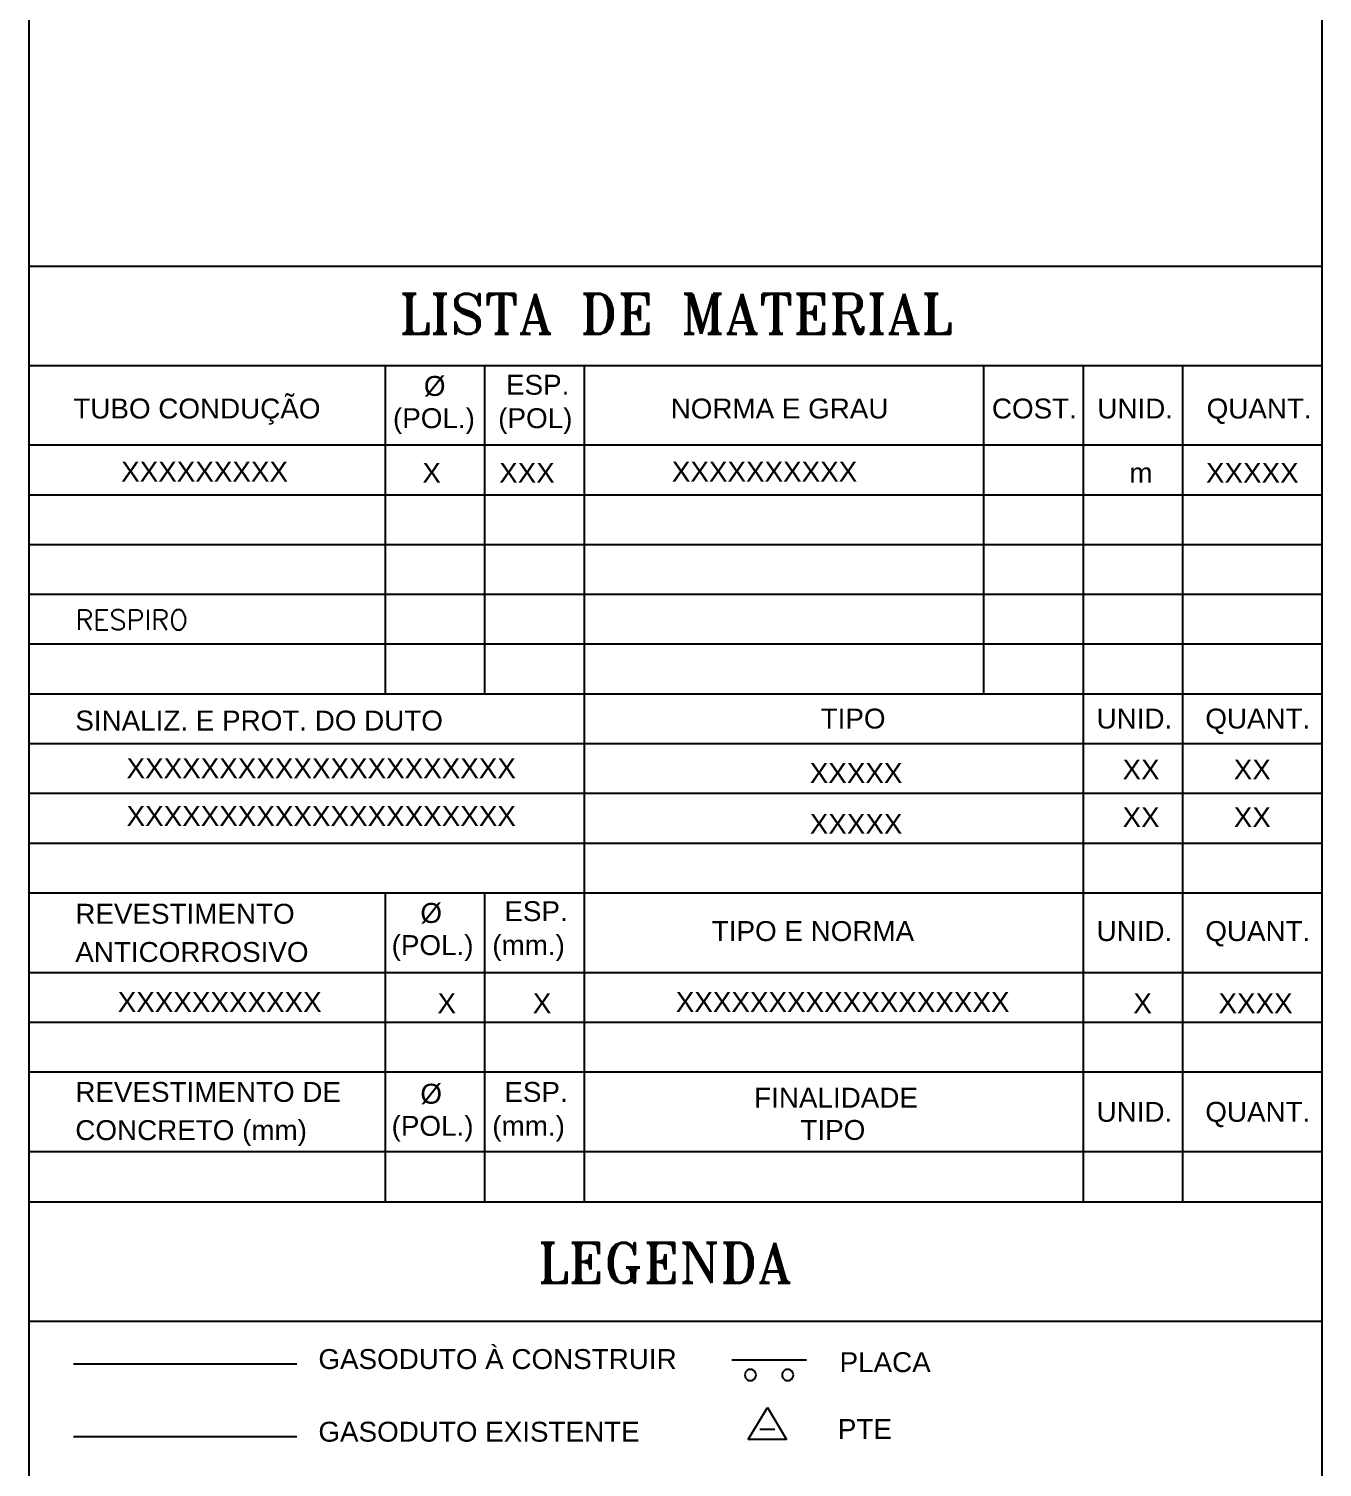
# Model space of a CAD drawing. Extents: x -140 to -10, y 6 to 584.
# Drawn here: x -140 to -10, y 295 to 439.5 of the extents above; entities that cross this region are included whole.
import ezdxf
from ezdxf.enums import TextEntityAlignment as Align
from ezdxf.lldxf.tags import DXFTag

# ---------------------------------------------------------------- set-up
doc = ezdxf.new("R2010")
doc.units = 0
doc.styles.add('ROMANS', font='ROMANS.shx')
doc.styles.add('ROMANT', font='romant', dxfattribs={"height": 0.2})
doc.styles.get("Standard").update_dxf_attribs({"font": 'arial.ttf'})
tags = doc.linetypes.add('HIDDEN2', pattern=[4.7625, 3.175, -1.5875]).pattern_tags.tags
tags[6:7] = [DXFTag(74, 4), DXFTag(75, 0), DXFTag(340, '0'), DXFTag(46, 1.0), DXFTag(50, 0.0), DXFTag(44, 0.0), DXFTag(45, 0.0)]
tags[4:5] = [DXFTag(74, 4), DXFTag(75, 0), DXFTag(340, '0'), DXFTag(46, 1.0), DXFTag(50, 0.0), DXFTag(44, 0.0), DXFTag(45, 0.0)]

# ---------------------------------------------------------------- blocks, each defined once
blk = doc.blocks.new('potigas-materiais')
at = {"color": 7, "linetype": 'Continuous'}
for p, q in [((-130, 94), (0, 94)), ((-130, 84), (0, 84)), ((-130, 0), (0, 0))]:
    blk.add_line(p, q, dxfattribs=at)
at = {"color": 8, "linetype": 'Continuous'}
for p, q in [((-94.15, 51), (-94.15, 84)), ((-84.15, 51), (-84.15, 84)), ((-74.15, 0), (-74.15, 84)), ((-34, 51), (-34, 84)), ((-24, 0), (-24, 84)), ((-14, 0), (-14, 84)), ((0, 76), (-130, 76)), ((0, 71), (-130, 71)), ((0, 66), (-130, 66)), ((0, 66), (-130, 66)), ((0, 61), (-130, 61)), ((0, 56), (-130, 56)), ((0, 51), (-130, 51)), ((0, 46), (-130, 46)), ((0, 41), (-130, 41)), ((0, 36), (-130, 36)), ((0, 31), (-130, 31)), ((-94.15, 0), (-94.15, 31)), ((-84.15, 0), (-84.15, 31)), ((0, 23), (-130, 23)), ((0, 18), (-130, 18)), ((0, 18), (-130, 18)), ((0, 13), (-130, 13)), ((0, 5), (-130, 5))]:
    blk.add_line(p, q, dxfattribs=at)
at = {"color": 7}
for points in [[(-130, 94), (-130, 0)], [(0, 0), (0, 94)]]:
    blk.add_lwpolyline(points, dxfattribs=at)
at = {"color": 8, "linetype": 'Continuous', "style": 'ROMANT'}
blk.add_text('LISTA DE MATERIAL', height=4, dxfattribs=at).set_placement((-65, 87.2), align=Align.CENTER)
at = {"color": 5, "linetype": 'Continuous'}
for s, p in [('%%216', (-89.2, 80.96)), ('ESP.', (-78.85, 81.08)), ('TUBO CONDU%%199%%195O', (-113.1, 78.69)), ('(POL.)', (-89.28, 77.72)), ('(POL)', (-79.09, 77.72)), ('NORMA E GRAU', (-54.54, 78.69)), ('COST.', (-28.93, 78.69)), ('UNID.', (-18.8, 78.69)), ('QUANT.', (-6.34, 78.69))]:
    blk.add_text(s, height=2, dxfattribs=at).set_placement(p, align=Align.CENTER)
at = {"color": 4, "linetype": 'Continuous'}
for s, p in [('XXXXXXXXX', (-112.33, 72.35)), ('X', (-89.51, 72.23)), ('XXX', (-79.93, 72.23)), ('XXXXXXXXXX', (-56.05, 72.35)), ('m', (-18.22, 72.23)), ('XXXXX', (-7.03, 72.23)), ('XXXXX', (-46.85, 42.06)), ('XX', (-18.21, 42.42)), ('XX', (-7.03, 42.42)), ('XX', (-18.21, 37.63)), ('XX', (-7.03, 37.63)), ('XXXXX', (-46.85, 36.96)), ('XXXXXXXXXXX', (-110.81, 19.06)), ('X', (-87.99, 18.94)), ('X', (-78.41, 18.94)), ('XXXXXXXXXXXXXXXXXX', (-48.2, 19.06)), ('X', (-18.05, 18.94)), ('XXXX', (-6.7, 18.94))]:
    blk.add_text(s, height=2, dxfattribs=at).set_placement(p, align=Align.CENTER)
at = {"color": 5, "linetype": 'Continuous', "style": 'ROMANS'}
blk.add_text('RESPIRO', height=2, dxfattribs=at).set_placement((-125.32, 59.45), align=Align.TOP_LEFT)
at = {"color": 5, "linetype": 'Continuous'}
for s, p in [('SINALIZ. E PROT. DO DUTO', (-125.32, 49.34)), ('TIPO', (-50.41, 49.54)), ('UNID.', (-22.68, 49.54)), ('QUANT.', (-11.75, 49.54)), ('REVESTIMENTO', (-125.32, 29.93)), ('TIPO E NORMA', (-61.35, 28.19)), ('UNID.', (-22.68, 28.19)), ('QUANT.', (-11.75, 28.19)), ('ANTICORROSIVO', (-125.32, 26.09)), ('(POL.)', (-93.53, 26.78)), ('(mm.)', (-83.41, 26.78)), ('REVESTIMENTO DE', (-125.32, 12.03)), ('FINALIDADE', (-57.09, 11.45)), ('(POL.)', (-93.53, 8.62)), ('(mm.)', (-83.41, 8.62)), ('UNID.', (-22.68, 10.03)), ('QUANT.', (-11.75, 10.03)), ('CONCRETO (mm)', (-125.32, 8.19)), ('TIPO', (-52.44, 8.21))]:
    blk.add_text(s, height=2, dxfattribs=at).set_placement(p, align=Align.TOP_LEFT)
at = {"color": 4, "linetype": 'Continuous'}
for p in [(-120.17, 42.55), (-120.17, 37.75)]:
    blk.add_text('XXXXXXXXXXXXXXXXXXXXX', height=2, dxfattribs=at).set_placement(p)
at = {"color": 5, "linetype": 'Continuous'}
for p in [(-88.47, 30.01), (-88.47, 11.85)]:
    blk.add_text('%%216', height=2, rotation=180, dxfattribs=at).set_placement(p)
for p in [(-82.2, 28.19), (-82.2, 10.03)]:
    blk.add_text('ESP.', height=2, dxfattribs=at).set_placement(p)
blk = doc.blocks.new('Placa')
at = {"color": 5, "linetype": 'Continuous'}
blk.add_line((256937.08, 9360525.9), (256929.58, 9360525.9), dxfattribs=at)
for centre, start_param, end_param in [((256931.46, 9360524.4), 3.926991, 7.068584), ((256931.46, 9360524.4), 0.785398, 3.926991), ((256935.21, 9360524.4), 3.926991, 7.068584), ((256935.21, 9360524.4), 0.785398, 3.926991)]:
    blk.add_ellipse(centre, major_axis=(-0.398, 0.398), ratio=1, start_param=start_param, end_param=end_param, dxfattribs=at)
blk = doc.blocks.new('PTE')
at = {"color": 5, "linetype": 'Continuous'}
for p, q in [((-1.93, -1.01), (0, 2.2)), ((0, 2.2), (1.93, -1.01)), ((-0.75, 0), (0.75, 0)), ((1.93, -1.01), (-1.93, -1.01))]:
    blk.add_line(p, q, dxfattribs=at)
blk = doc.blocks.new('poti-legenda')
at = {"color": 7, "linetype": 'Continuous'}
for p, q in [((-130, 159.63), (0, 159.63)), ((-130, 147.63), (0, 147.63))]:
    blk.add_line(p, q, dxfattribs=at)
at = {"color": 20}
blk.add_line((-125.5, 143.34), (-103.05, 143.34), dxfattribs=at)
at = {"color": 180, "linetype": 'HIDDEN2'}
blk.add_line((-125.49, 136.04), (-103.05, 136.04), dxfattribs=at)
at = {"color": 7}
blk.add_lwpolyline([(-130, 159.63), (-130, 0), (0, 0), (0, 159.63)], dxfattribs=at)
at = {"lineweight": 0}
blk.add_blockref('Placa', (-256988.93, -9360382.18), dxfattribs=at)
blk.add_blockref('PTE', (-55.77, 136.76))
at = {"color": 8, "linetype": 'Continuous', "style": 'ROMANT'}
blk.add_text('LEGENDA', height=4, dxfattribs=at).set_placement((-78.86, 151.49))
at = {"color": 10, "linetype": 'Continuous'}
blk.add_text('GASODUTO À CONSTRUIR', height=2, rotation=0, dxfattribs=at).set_placement((-100.89, 142.82))
at = {"color": 1, "linetype": 'Continuous'}
for s, p in [('PLACA', (-48.51, 142.51)), ('PTE', (-48.68, 135.79))]:
    blk.add_text(s, height=2, rotation=0, dxfattribs=at).set_placement(p)
at = {"color": 150, "linetype": 'Continuous'}
blk.add_text('GASODUTO EXISTENTE', height=2, rotation=0, dxfattribs=at).set_placement((-100.89, 135.52))
blk = doc.blocks.new('poti-notas')
at = {"color": 7, "linetype": 'Continuous'}
for p, q in [((-130, 84.84), (0, 84.84)), ((-130, 72.84), (0, 72.84)), ((-130, 0), (0, 0))]:
    blk.add_line(p, q, dxfattribs=at)
at = {"color": 7}
for points in [[(-130, 84.84), (-130, 0)], [(0, 0), (0, 84.84)]]:
    blk.add_lwpolyline(points, dxfattribs=at)
at = {"color": 8, "linetype": 'Continuous', "style": 'ROMANT'}
blk.add_text('NOTAS GERAIS', height=4, dxfattribs=at).set_placement((-65, 77.3), align=Align.CENTER)
at = {"color": 5, "linetype": 'Continuous'}
for s, p in [('1- ', (-128.02, 59.7)), ('2- ', (-127.88, 50.16))]:
    blk.add_text(s, height=1.9, dxfattribs=at).set_placement(p)
at = {"color": 5}
for tag, p in [('1_001', (-124.27, 59.22)), ('2_001', (-123.93, 49.75)), ('2_002', (-124.14, 46.16)), ('2_003', (-124.06, 42.58)), ('2_004', (-124.13, 38.93))]:
    blk.add_attdef(tag, p, '', height=1.9, dxfattribs=at)

msp = doc.modelspace()

# ---------------------------------------------------------------- block references
msp.add_blockref('poti-notas', (-10, 415.63)).add_auto_attribs({'1_001': 'DIMENSÕES E ELEVAÇÕES EM METROS, SALVO ONDE INDICADO EM CONTRÁRIO', '2_001': 'AS INFORMAÇÕES CONTIDAS NESTE DESENHO REFERENTES A INSTALAÇÕES', '2_002': 'ENTERRADAS DE TERCEIROS (CAERN, COSERN E TELEMAR) SÃO ORIENTATIVAS.', '2_003': 'CABENDO A EMPRESA EXECUTANTE CERTIFICAR-SE DAS INSTALAÇÕES EFETIVA-', '2_004': 'MENTE EXISTENTES ATRAVÉS DE PROSPECÇÕES ANTES DO INICIO DA OBRA.'})
for name, p in [('potigas-materiais', (-10, 321.63)), ('poti-legenda', (-10, 162))]:
    msp.add_blockref(name, p)

doc.saveas('drawing.dxf')
